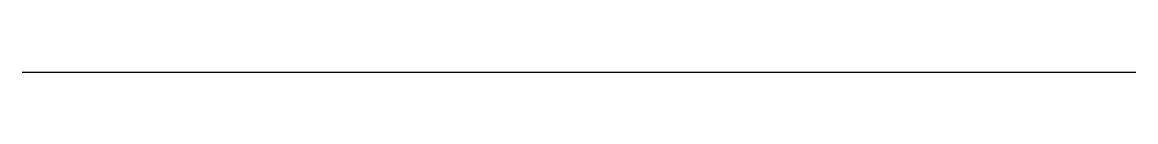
# Model space of a CAD drawing. Extents: x 50 to 150, y 50 to 50.
import ezdxf

# ---------------------------------------------------------------- set-up
doc = ezdxf.new("R2010")
doc.units = 0

# ---------------------------------------------------------------- blocks, each defined once
blk = doc.blocks.new('MyBlock')
blk.add_line((0, 0), (100, 0))

msp = doc.modelspace()

# ---------------------------------------------------------------- block references
msp.add_blockref('MyBlock', (50, 50))

doc.saveas('drawing.dxf')
